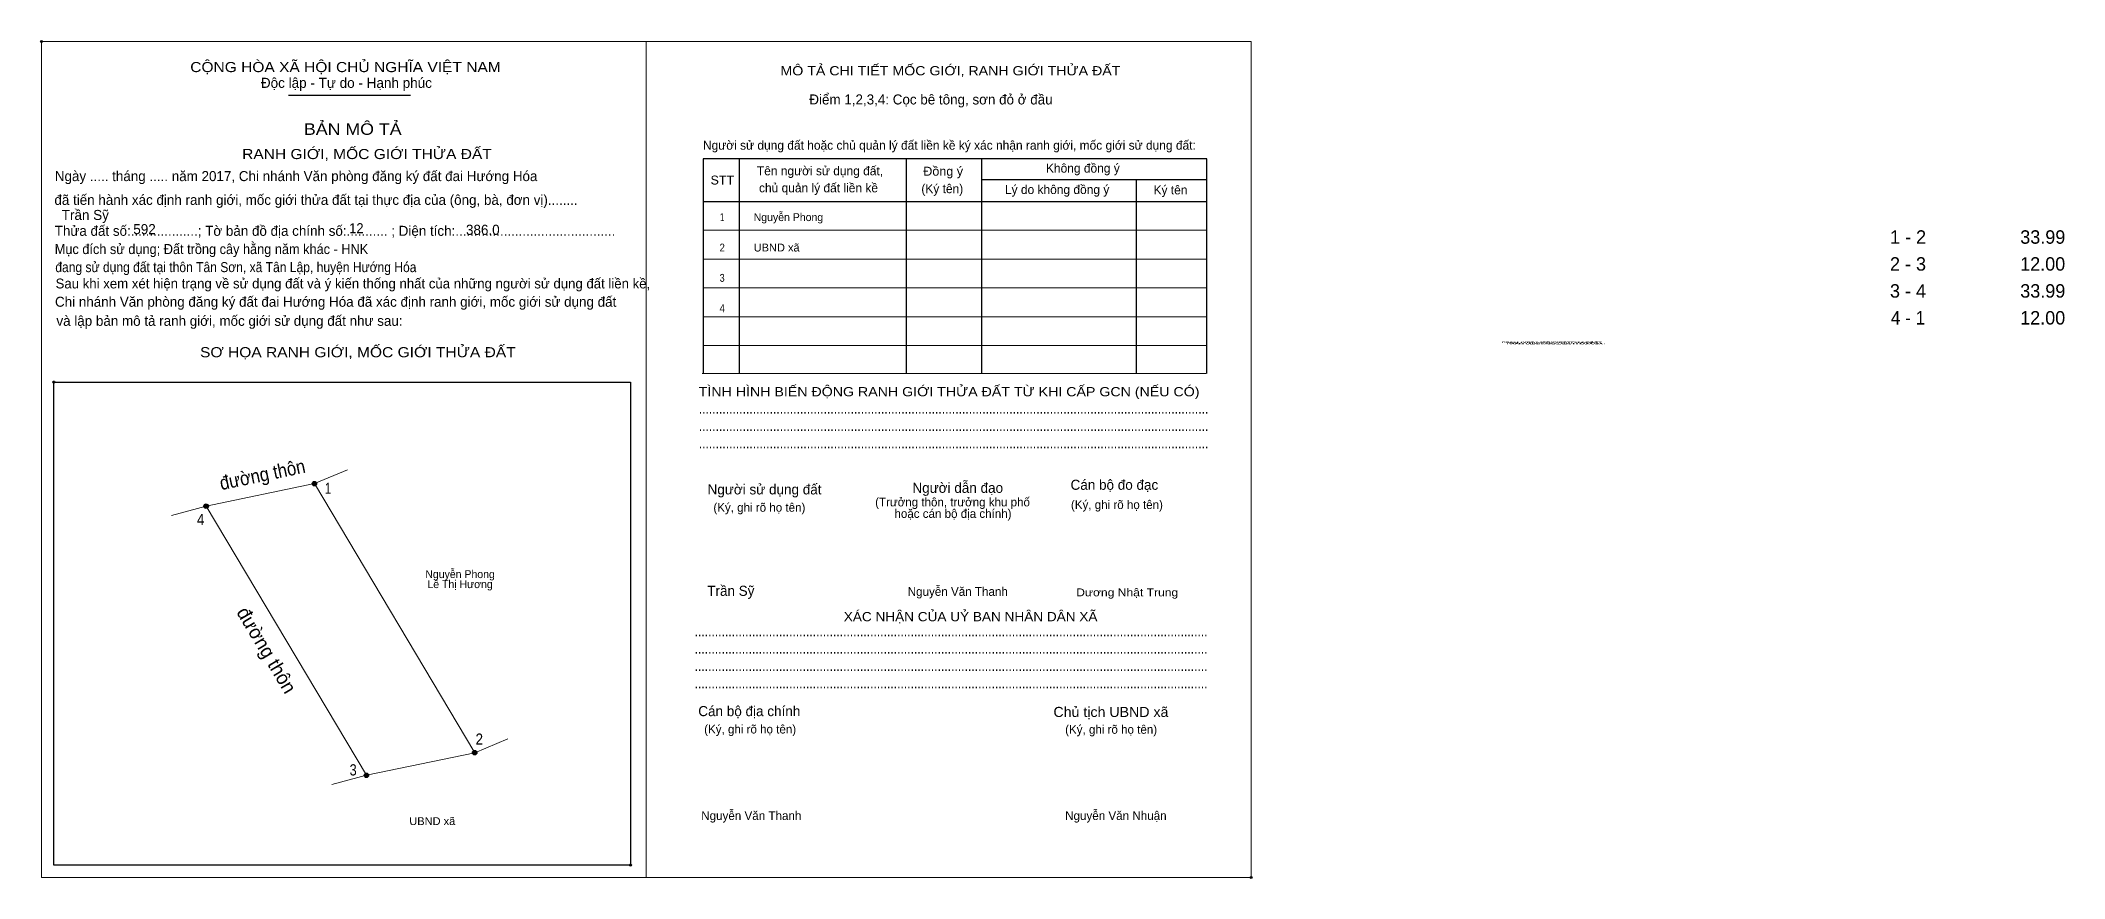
# Model space of a CAD drawing. Header units: metres. Extents: x 548305 to 548525, y 1837804 to 1837895.
import ezdxf
from ezdxf.enums import TextEntityAlignment as Align

# ---------------------------------------------------------------- set-up
doc = ezdxf.new("R2010")
doc.units = ezdxf.units.M
doc.header["$LTSCALE"] = 0.43
doc.header["$PDMODE"] = 32
doc.header["$PDSIZE"] = 0.215
for name, color, linetype, lineweight in [('1', 7, 'Continuous', 25), ('10', 7, 'Continuous', 13), ('11', 7, 'Continuous', 25), ('2', 7, 'Continuous', 13), ('27', 7, 'Continuous', 13)]:
    doc.layers.add(name, color=color, linetype=linetype, lineweight=lineweight)
for name, color, linetype in [('36', 7, 'Continuous'), ('52', 7, 'Continuous'), ('6', 7, 'Continuous'), ('60', 7, 'Continuous'), ('9', 7, 'Continuous')]:
    doc.layers.add(name, color=color, linetype=linetype)

msp = doc.modelspace()

# ---------------------------------------------------------------- hatches: boundary and pattern name
at = {"layer": '11'}
for points in [[(548335.2835, 1837846.83, 1), (548334.7965, 1837846.83, 1)], [(548335.2835, 1837846.83, 1), (548334.7965, 1837846.83, 1)], [(548323.5335, 1837844.38, 1), (548323.0465, 1837844.38, 1)], [(548352.6735, 1837817.62, 1), (548352.1865, 1837817.62, 1)], [(548340.9235, 1837815.17, 1), (548340.4365, 1837815.17, 1)]]:
    msp.add_hatch(color=256, dxfattribs=at).paths.add_polyline_path(points)

# ---------------------------------------------------------------- linework, layer by layer
at = {"layer": '1'}
for p, q in [((548332.21, 1837889.01), (548345.48, 1837889.01)), ((548381.13, 1837882.09), (548381.13, 1837858.79)), ((548399.23, 1837882), (548399.23, 1837858.79)), ((548407.39, 1837882), (548407.39, 1837858.79)), ((548407.39, 1837879.84), (548431.86, 1837879.84)), ((548424.2, 1837879.84), (548424.2, 1837858.79)), ((548377.2, 1837877.46), (548431.86, 1837877.46))]:
    msp.add_line(p, q, dxfattribs=at)
at = {"layer": '1', "lineweight": 13}
for p, q in [((548377.2, 1837874.33), (548431.86, 1837874.33)), ((548377.2, 1837871.2), (548431.86, 1837871.2)), ((548377.2, 1837868.07), (548431.86, 1837868.07)), ((548377.2, 1837864.94), (548431.86, 1837864.94)), ((548377.2, 1837861.81), (548431.86, 1837861.81)), ((548377.1, 1837858.79), (548431.77, 1837858.79))]:
    msp.add_line(p, q, dxfattribs=at)
at = {"layer": '1'}
msp.add_lwpolyline([(548431.86, 1837858.79), (548431.86, 1837882.09), (548377.2, 1837882.09), (548377.2, 1837858.79)], dxfattribs=at)
msp.add_lwpolyline([(548306.77, 1837857.86), (548369.32, 1837857.86), (548369.32, 1837805.43), (548306.77, 1837805.43)], close=True, dxfattribs=at)
for p in [(548305.43, 1837894.83), (548306.77, 1837857.86), (548369.32, 1837805.43), (548436.65, 1837804.08), (548436.65, 1837804.07)]:
    msp.add_point(p, dxfattribs=at)
at = {"layer": '10'}
msp.add_lwpolyline([(548335.04, 1837846.83), (548352.43, 1837817.62), (548340.68, 1837815.17), (548323.29, 1837844.38)], close=True, dxfattribs=at)
at = {"layer": '11'}
for centre in [(548335.04, 1837846.83), (548335.04, 1837846.83), (548323.29, 1837844.38), (548352.43, 1837817.62), (548340.68, 1837815.17)]:
    msp.add_circle(centre, 0.2435, dxfattribs=at)
at = {"layer": '2'}
for points in [[(548305.43, 1837894.83), (548371.04, 1837894.83), (548371.04, 1837804.08), (548305.43, 1837804.08)], [(548371.04, 1837894.83), (548436.65, 1837894.83), (548436.65, 1837804.07), (548371.04, 1837804.07)], [(548371.04, 1837894.83), (548436.65, 1837894.83), (548436.65, 1837804.07), (548371.04, 1837804.07)]]:
    msp.add_lwpolyline(points, close=True, dxfattribs=at)
at = {"layer": '27'}
for p, q in [((548335.04, 1837846.83), (548338.63, 1837848.34)), ((548323.29, 1837844.38), (548319.53, 1837843.38)), ((548352.43, 1837817.62), (548356.02, 1837819.13)), ((548340.68, 1837815.17), (548336.92, 1837814.17))]:
    msp.add_line(p, q, dxfattribs=at)

# ---------------------------------------------------------------- texts
at = {"layer": '1'}
for s, height, width, p in [('CỘNG HÒA XÃ HỘI CHỦ NGHĨA VIỆT NAM', 1.095, 1.15, (548321.57, 1837891.5)), ('RANH GIỚI, MỐC GIỚI THỬA ĐẤT', 1.096, 1.15, (548327.2, 1837882.06)), ('Đồng ý', 0.97, 1.05, (548401.09, 1837880.26)), ('STT', 0.97, 1.05, (548378.01, 1837879.3)), ('Mục đích sử dụng; Đất trồng cây hằng năm khác - HNK', 1.087, 0.95, (548306.87, 1837871.75)), ('đang sử dụng đất tại thôn Tân Sơn, xã Tân Lập, huyện Hướng Hóa', 1.087, 0.9, (548306.93, 1837869.79)), ('SƠ HỌA RANH GIỚI, MỐC GIỚI THỬA ĐẤT', 1.096, 1.15, (548322.63, 1837860.55)), ('RANH GIỚI, MỐC GIỚI THỬA ĐẤT', 0.1371, 3.55, (548463.83, 1837862.1)), ('RANH GIỚI, MỐC GIỚI THỬA ĐẤT', 0.1371, 3.55, (548464.24, 1837862.1)), ('RANH GIỚI, MỐC GIỚI THỬA ĐẤT', 0.1371, 3.55, (548464.37, 1837861.96)), ('RANH GIỚI, MỐC GIỚI THỬA ĐẤT', 0.1371, 3.55, (548464.77, 1837861.96)), ('TÌNH HÌNH BIẾN ĐỘNG RANH GIỚI THỬA ĐẤT TỪ KHI CẤP GCN (NẾU CÓ)', 1.001, 1.15, (548376.73, 1837856.31)), ('.......................................................................................................................................................', 1.095, 0.9, (548376.73, 1837854.43)), ('.......................................................................................................................................................', 1.095, 0.9, (548376.73, 1837852.55)), ('.......................................................................................................................................................', 1.095, 0.9, (548376.73, 1837850.68)), ('Dương Nhật Trung', 0.8524, 1.15, (548417.68, 1837834.6)), ('........................................................................................................................................................', 1.095, 0.9, (548376.28, 1837830.25)), ('........................................................................................................................................................', 1.095, 0.9, (548376.28, 1837828.37)), ('........................................................................................................................................................', 1.095, 0.9, (548376.28, 1837826.5)), ('........................................................................................................................................................', 1.095, 0.9, (548376.28, 1837824.62)), ('Chủ tịch UBND xã', 1.095, 1.05, (548415.21, 1837821.5))]:
    msp.add_text(s, height=height, dxfattribs=dict(at, width=width)).set_placement(p)
for s, height, width, p in [('MÔ TẢ CHI TIẾT MỐC GIỚI, RANH GIỚI THỬA ĐẤT', 1.001, 1.15, (548404.035, 1837891.15)), ('BẢN MÔ TẢ', 1.252, 1.15, (548339.2, 1837884.69)), ('XÁC NHẬN CỦA UỶ BAN NHÂN DÂN XÃ', 1.002, 1.1, (548406.225, 1837831.89))]:
    msp.add_text(s, height=height, dxfattribs=dict(at, width=width)).set_placement(p, align=Align.CENTER)
for s, height, p in [('Độc lập - Tự do - Hạnh phúc', 1.095, (548329.23, 1837889.79)), ('Điểm 1,2,3,4: Cọc bê tông, sơn đỏ ở đầu', 1.087, (548388.73, 1837887.99)), ('Người sử dụng đất hoặc chủ quản lý đất liền kề ký xác nhận ranh giới, mốc giới sử dụng đất:', 0.97, (548377.19, 1837883.08)), ('Tên người sử dụng đất,', 0.97, (548383.04, 1837880.3)), ('Không đồng ý', 0.97, (548414.4, 1837880.59)), ('Ngày ..... tháng ..... năm 2017, Chi nhánh Văn phòng đăng ký đất đai Hướng Hóa', 1.087, (548306.88, 1837879.67)), ('chủ quản lý đất liền kề', 0.97, (548383.27, 1837878.45)), ('(Ký tên)', 0.97, (548400.88, 1837878.36)), ('Lý do không đồng ý', 0.97, (548409.95, 1837878.27)), ('Ký tên', 0.97, (548426.07, 1837878.23)), (' đã tiến hành xác định ranh giới, mốc giới thửa đất tại thực địa của (ông, bà, đơn vị)........', 1.087, (548306.43, 1837877.09)), ('Thửa đất số:..................; Tờ bản đồ địa chính số:........... ; Diện tích:...........................................', 1.087, (548306.87, 1837873.73)), ('Sau khi xem xét hiện trạng về sử dụng đất và ý kiến thống nhất của những người sử dụng đất liền kề,', 1.07, (548306.96, 1837868.02)), ('Chi nhánh Văn phòng đăng ký đất đai Hướng Hóa đã xác định ranh giới, mốc giới sử dụng đất', 1.087, (548306.9, 1837866.03)), (' và lập bản mô tả ranh giới, mốc giới sử dụng đất như sau:', 1.087, (548306.65, 1837863.96)), ('Người sử dụng đất', 1.095, (548377.69, 1837845.66)), ('Người dẫn đạo', 1.095, (548399.91, 1837845.83)), ('Cán bộ đo đạc', 1.093, (548417.07, 1837846.16)), ('(Ký, ghi rõ họ tên)', 0.9387, (548378.32, 1837843.78)), ('(Ký, ghi rõ họ tên)', 0.9387, (548417.11, 1837844.08)), ('Nguyễn Văn Thanh', 0.9429, (548399.4, 1837834.65)), ('Cán bộ địa chính', 1.095, (548376.68, 1837821.59)), ('(Ký, ghi rõ họ tên)', 0.9387, (548377.32, 1837819.71)), ('(Ký, ghi rõ họ tên)', 0.9387, (548416.48, 1837819.68)), ('Nguyễn Văn Thanh', 0.9429, (548377, 1837810.32)), ('Nguyễn Văn Nhuận', 0.9429, (548416.48, 1837810.32))]:
    msp.add_text(s, height=height, dxfattribs=at).set_placement(p)
for s, p in [('(Trưởng thôn, trưởng khu phố', (548404.265, 1837844.36)), ('hoặc cán bộ địa chính)', (548404.315, 1837843.11))]:
    msp.add_text(s, height=0.9386, dxfattribs=at).set_placement(p, align=Align.CENTER)
at = {"layer": '10', "width": 0.9}
msp.add_text('đường thôn', height=1.5, rotation=11.778, dxfattribs=at).set_placement((548324.94, 1837846.12))
at = {"layer": '10'}
msp.add_text('đường thôn', height=1.5, rotation=300.767, dxfattribs=at).set_placement((548326.53, 1837832.87))
at = {"layer": '36'}
for s, p in [('Nguyễn Phong', (548350.84, 1837836.58)), ('Lê Thị Hương', (548350.84, 1837835.49))]:
    msp.add_text(s, height=0.8524, dxfattribs=at).set_placement(p, align=Align.CENTER)
at = {"layer": '36', "width": 1.05}
msp.add_text('UBND xã', height=0.8524, dxfattribs=at).set_placement((548347.825, 1837809.77), align=Align.CENTER)
at = {"layer": '52'}
for s, p in [('1 - 2', (548507.92, 1837872.87)), ('33.99', (548522.535, 1837872.87)), ('2 - 3', (548507.915, 1837869.95)), ('12.00', (548522.525, 1837869.95)), ('3 - 4', (548507.915, 1837867.02)), ('33.99', (548522.535, 1837867.02)), ('12.00', (548522.525, 1837864.1))]:
    msp.add_text(s, height=1.461, dxfattribs=at).set_placement(p, align=Align.CENTER)
at = {"layer": '52', "width": 0.95}
msp.add_text('4 - 1', height=1.461, dxfattribs=at).set_placement((548507.91, 1837864.1), align=Align.CENTER)
at = {"layer": '6'}
for s, p in [('Trần Sỹ', (548307.63, 1837875.45)), ('592', (548315.39, 1837873.91)), ('386.0', (548351.48, 1837873.84)), ('Trần Sỹ', (548377.66, 1837834.65))]:
    msp.add_text(s, height=1.092, dxfattribs=at).set_placement(p)
at = {"layer": '6', "width": 0.95}
msp.add_text('12', height=1.092, dxfattribs=at).set_placement((548338.82, 1837874.01))
at = {"layer": '60'}
for s, width, p in [('1', 0.75, (548379.28, 1837875.33)), ('2', 0.9, (548379.28, 1837872.03)), ('3', 0.85, (548379.275, 1837868.74)), ('4', 0.9, (548379.275, 1837865.44))]:
    msp.add_text(s, height=0.8524, dxfattribs=dict(at, width=width)).set_placement(p, align=Align.CENTER)
msp.add_text('Nguyễn Phong', height=0.8524, dxfattribs=at).set_placement((548382.69, 1837875.33))
at = {"layer": '60', "width": 1.05}
msp.add_text('UBND xã', height=0.8524, dxfattribs=at).set_placement((548382.69, 1837872.03))
at = {"layer": '9'}
for s, width, p in [('1', 0.75, (548336.52, 1837845.73)), ('4', 0.9, (548322.7, 1837842.33)), ('2', 0.9, (548352.925, 1837818.49)), ('3', 0.85, (548339.24, 1837815.15))]:
    msp.add_text(s, height=1.218, dxfattribs=dict(at, width=width)).set_placement(p, align=Align.CENTER)

doc.saveas('drawing.dxf')
